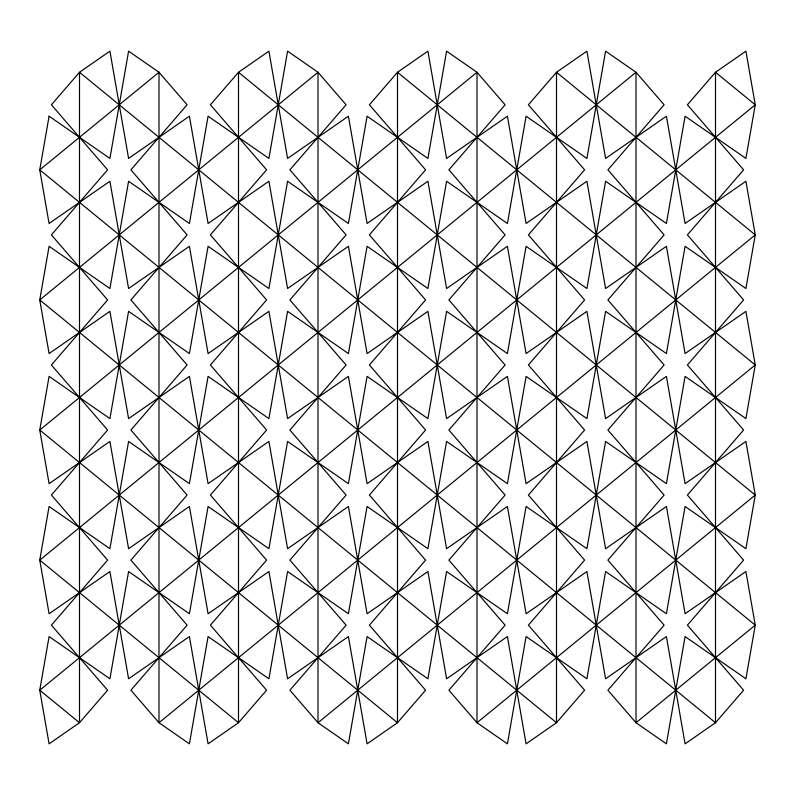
<?xml version="1.0" encoding="UTF-8"?>
<svg xmlns="http://www.w3.org/2000/svg" width="795" height="795" viewBox="0 0 795 795"><rect width="100%" height="100%" fill="white"/><g stroke="black" fill="none" stroke-linecap="round" stroke-linejoin="round"><path stroke-width="1.19" d="M49.091 116.209L39.75 169.842L49.091 223.475L109.909 181.25L128.591 288.515L189.409 246.301L208.091 353.566L268.909 311.342L287.591 418.607L348.409 376.393L367.091 483.658L427.909 441.434L446.591 548.699L507.409 506.485L526.091 613.75L586.909 571.525L605.591 678.791L666.409 636.566L685.091 743.842L715.5 722.725L743.603 690.209L687.397 625.158L743.603 560.117L687.397 495.066L743.603 430.025L687.397 364.975L743.603 299.934L687.397 234.883L743.603 169.842L687.397 104.791L715.5 72.275L745.909 51.158L755.25 104.791L745.909 158.434L685.091 116.209L666.409 223.475L605.591 181.25L586.909 288.515L526.091 246.301L507.409 353.566L446.591 311.342L427.909 418.607L367.091 376.393L348.409 483.658L287.591 441.434L268.909 548.699L208.091 506.485L189.409 613.75L128.591 571.525L109.909 678.791L49.091 636.566L39.75 690.209L49.091 743.842L79.5 722.725L107.603 690.209L51.397 625.158L107.603 560.117L51.397 495.066L107.603 430.025L51.397 364.975L107.603 299.934L51.397 234.883L107.603 169.842L51.397 104.791L79.5 72.275L109.909 51.158L128.591 158.434L189.409 116.209L208.091 223.475L268.909 181.25L287.591 288.515L348.409 246.301L367.091 353.566L427.909 311.342L446.591 418.607L507.409 376.393L526.091 483.658L586.909 441.434L605.591 548.699L666.409 506.485L685.091 613.75L745.909 571.525L755.25 625.158L745.909 678.791L685.091 636.566L666.409 743.842L636 722.725L607.897 690.209L664.103 625.158L607.897 560.117L664.103 495.066L607.897 430.025L664.103 364.975L607.897 299.934L664.103 234.883L607.897 169.842L664.103 104.791L636 72.275L605.591 51.158L586.909 158.434L526.091 116.209L507.409 223.475L446.591 181.25L427.909 288.515L367.091 246.301L348.409 353.566L287.591 311.342L268.909 418.607L208.091 376.393L189.409 483.658L128.591 441.434L109.909 548.699L49.091 506.485L39.75 560.117L49.091 613.75L109.909 571.525L128.591 678.791L189.409 636.566L208.091 743.842L238.5 722.725L266.603 690.209L210.397 625.158L266.603 560.117L210.397 495.066L266.603 430.025L210.397 364.975L266.603 299.934L210.397 234.883L266.603 169.842L210.397 104.791L238.5 72.275L268.909 51.158L287.591 158.434L348.409 116.209L367.091 223.475L427.909 181.25L446.591 288.515L507.409 246.301L526.091 353.566L586.909 311.342L605.591 418.607L666.409 376.393L685.091 483.658L745.909 441.434L755.25 495.066L745.909 548.699L685.091 506.485L666.409 613.75L605.591 571.525L586.909 678.791L526.091 636.566L507.409 743.842L477 722.725L448.897 690.209L505.103 625.158L448.897 560.117L505.103 495.066L448.897 430.025L505.103 364.975L448.897 299.934L505.103 234.883L448.897 169.842L505.103 104.791L477 72.275L446.591 51.158L427.909 158.434L367.091 116.209L348.409 223.475L287.591 181.25L268.909 288.515L208.091 246.301L189.409 353.566L128.591 311.342L109.909 418.607L49.091 376.393L39.75 430.025L49.091 483.658L109.909 441.434L128.591 548.699L189.409 506.485L208.091 613.75L268.909 571.525L287.591 678.791L348.409 636.566L367.091 743.842L397.5 722.725L425.603 690.209L369.397 625.158L425.603 560.117L369.397 495.066L425.603 430.025L369.397 364.975L425.603 299.934L369.397 234.883L425.603 169.842L369.397 104.791L397.5 72.275L427.909 51.158L446.591 158.434L507.409 116.209L526.091 223.475L586.909 181.25L605.591 288.515L666.409 246.301L685.091 353.566L745.909 311.342L755.25 364.975L745.909 418.607L685.091 376.393L666.409 483.658L605.591 441.434L586.909 548.699L526.091 506.485L507.409 613.75L446.591 571.525L427.909 678.791L367.091 636.566L348.409 743.842L318 722.725L289.897 690.209L346.103 625.158L289.897 560.117L346.103 495.066L289.897 430.025L346.103 364.975L289.897 299.934L346.103 234.883L289.897 169.842L346.103 104.791L318 72.275L287.591 51.158L268.909 158.434L208.091 116.209L189.409 223.475L128.591 181.25L109.909 288.515L49.091 246.301L39.75 299.934L49.091 353.566L109.909 311.342L128.591 418.607L189.409 376.393L208.091 483.658L268.909 441.434L287.591 548.699L348.409 506.485L367.091 613.75L427.909 571.525L446.591 678.791L507.409 636.566L526.091 743.842L556.5 722.725L584.603 690.209L528.397 625.158L584.603 560.117L528.397 495.066L584.603 430.025L528.397 364.975L584.603 299.934L528.397 234.883L584.603 169.842L528.397 104.791L556.5 72.275L586.909 51.158L605.591 158.434L666.409 116.209L685.091 223.475L745.909 181.25L755.25 234.883L745.909 288.515L685.091 246.301L666.409 353.566L605.591 311.342L586.909 418.607L526.091 376.393L507.409 483.658L446.591 441.434L427.909 548.699L367.091 506.485L348.409 613.75L287.591 571.525L268.909 678.791L208.091 636.566L189.409 743.842L159 722.725L130.897 690.209L187.103 625.158L130.897 560.117L187.103 495.066L130.897 430.025L187.103 364.975L130.897 299.934L187.103 234.883L130.897 169.842L187.103 104.791L159 72.275L128.591 51.158L109.909 158.434L49.091 116.209M159 72.275L39.75 169.842L715.5 722.725L715.5 72.275L755.25 104.791L39.75 690.209L79.5 722.725L79.5 72.275L755.25 625.158L636 722.725L636 72.275L39.75 560.117L238.5 722.725L238.5 72.275L755.25 495.066L477 722.725L477 72.275L39.75 430.025L397.5 722.725L397.5 72.275L755.25 364.975L318 722.725L318 72.275L39.75 299.934L556.5 722.725L556.5 72.275L755.25 234.883L159 722.725L159 72.275"/></g></svg>
